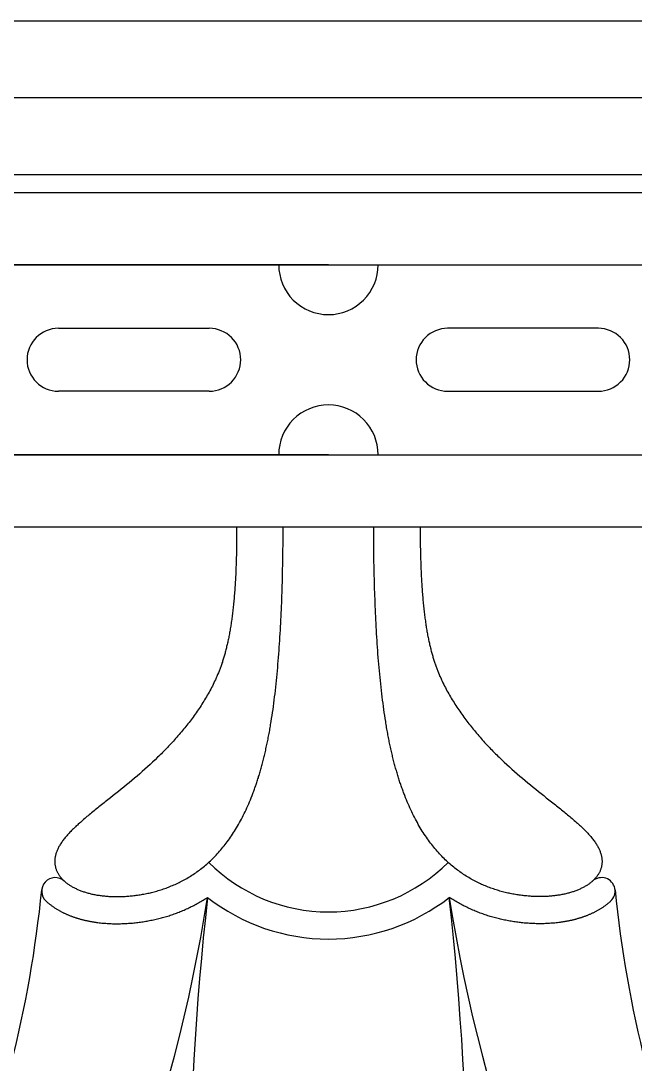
# Model space of a CAD drawing. Extents: x -111 to 2985, y -118 to 122.
# Drawn here: x 80.27 to 88.56, y 107.48 to 121.56 of the extents above; entities that cross this region are included whole.
import ezdxf

# ---------------------------------------------------------------- set-up
doc = ezdxf.new("R2010")
doc.units = 0
doc.layers.add('LAYER_03', color=5, linetype='CONTINUOUS')

msp = doc.modelspace()

# ---------------------------------------------------------------- linework, layer by layer
at = {"layer": 'LAYER_03'}
for points in [[(73.914, 121.562), (115.933, 121.562)], [(73.914, 120.525), (115.933, 120.525)], [(73.914, 119.488), (115.933, 119.488)], [(73.914, 119.244), (115.933, 119.244)], [(84.419, 118.268), (73.914, 118.268)], [(73.914, 118.268), (84.419, 118.268)], [(84.419, 118.268), (94.924, 118.268)], [(80.775, 117.411), (82.81, 117.411)], [(88.063, 117.411), (86.027, 117.411)], [(82.81, 116.562), (80.775, 116.562)], [(86.027, 116.562), (88.063, 116.562)], [(84.419, 115.705), (73.914, 115.705)], [(73.914, 115.705), (84.419, 115.705)], [(84.419, 115.705), (94.924, 115.705)], [(73.914, 114.729), (115.933, 114.729)], [(83.18, 114.729), (83.18, 114.698), (83.18, 114.667), (83.18, 114.636), (83.18, 114.606), (83.18, 114.576), (83.18, 114.546), (83.179, 114.517), (83.179, 114.488), (83.178, 114.459), (83.178, 114.43), (83.177, 114.402), (83.177, 114.374), (83.176, 114.346), (83.175, 114.318), (83.175, 114.291), (83.174, 114.264), (83.173, 114.238), (83.172, 114.211), (83.171, 114.185), (83.17, 114.159), (83.169, 114.134), (83.168, 114.109), (83.167, 114.083), (83.165, 114.059), (83.164, 114.034), (83.163, 114.01), (83.161, 113.986), (83.16, 113.962), (83.158, 113.938), (83.157, 113.915), (83.155, 113.892), (83.154, 113.869), (83.152, 113.847), (83.15, 113.824), (83.148, 113.802), (83.147, 113.78), (83.145, 113.759), (83.143, 113.737), (83.141, 113.716), (83.139, 113.695), (83.137, 113.674), (83.135, 113.654), (83.132, 113.633), (83.13, 113.613), (83.128, 113.593), (83.126, 113.574), (83.123, 113.554), (83.121, 113.535), (83.118, 113.516), (83.116, 113.497), (83.113, 113.478), (83.111, 113.46), (83.108, 113.441), (83.105, 113.423), (83.103, 113.405), (83.1, 113.388), (83.097, 113.37), (83.094, 113.353), (83.091, 113.336), (83.088, 113.319), (83.085, 113.302), (83.082, 113.285), (83.079, 113.269), (83.076, 113.252), (83.073, 113.236), (83.069, 113.22), (83.066, 113.204), (83.063, 113.189), (83.059, 113.173), (83.056, 113.158), (83.052, 113.143), (83.049, 113.127), (83.045, 113.113), (83.042, 113.098), (83.038, 113.083), (83.034, 113.069), (83.031, 113.054), (83.027, 113.04), (83.023, 113.026), (83.019, 113.012), (83.015, 112.998), (83.011, 112.985), (83.007, 112.971), (83.003, 112.958), (82.999, 112.944), (82.995, 112.931), (82.991, 112.918), (82.987, 112.905), (82.982, 112.892), (82.978, 112.88), (82.974, 112.867), (82.969, 112.855), (82.965, 112.842), (82.96, 112.83), (82.956, 112.818), (82.951, 112.806), (82.947, 112.794), (82.942, 112.782), (82.933, 112.758), (82.923, 112.735), (82.913, 112.712), (82.903, 112.69), (82.893, 112.667), (82.883, 112.645), (82.873, 112.623), (82.862, 112.602), (82.852, 112.581), (82.841, 112.56), (82.83, 112.539), (82.818, 112.518), (82.807, 112.497), (82.796, 112.477), (82.784, 112.457), (82.772, 112.437), (82.76, 112.416), (82.748, 112.396), (82.736, 112.376), (82.724, 112.357), (82.711, 112.337), (82.699, 112.317), (82.686, 112.298), (82.673, 112.278), (82.66, 112.259), (82.647, 112.24), (82.633, 112.22), (82.62, 112.201), (82.606, 112.182), (82.593, 112.163), (82.579, 112.145), (82.565, 112.126), (82.551, 112.107), (82.537, 112.089), (82.522, 112.07), (82.508, 112.052), (82.493, 112.034), (82.479, 112.015), (82.464, 111.997), (82.449, 111.979), (82.434, 111.961), (82.419, 111.943), (82.404, 111.926), (82.388, 111.908), (82.373, 111.89), (82.357, 111.873), (82.342, 111.855), (82.326, 111.838), (82.31, 111.821), (82.294, 111.803), (82.278, 111.786), (82.262, 111.769), (82.246, 111.752), (82.23, 111.735), (82.214, 111.719), (82.197, 111.702), (82.181, 111.685), (82.164, 111.668), (82.147, 111.652), (82.131, 111.635), (82.114, 111.619), (82.08, 111.587), (82.046, 111.554), (82.011, 111.522), (81.977, 111.491), (81.942, 111.459), (81.907, 111.428), (81.872, 111.397), (81.836, 111.366), (81.8, 111.336), (81.764, 111.306), (81.728, 111.276), (81.692, 111.246), (81.656, 111.217), (81.62, 111.188), (81.584, 111.159), (81.548, 111.13), (81.513, 111.102), (81.477, 111.073), (81.442, 111.045), (81.424, 111.032), (81.407, 111.018), (81.39, 111.004), (81.372, 110.99), (81.355, 110.977), (81.338, 110.963), (81.321, 110.95), (81.305, 110.936), (81.288, 110.923), (81.271, 110.909), (81.255, 110.896), (81.239, 110.883), (81.223, 110.87), (81.207, 110.857), (81.191, 110.844), (81.175, 110.831), (81.16, 110.818), (81.145, 110.805), (81.13, 110.792), (81.115, 110.779), (81.1, 110.767), (81.086, 110.754), (81.071, 110.741), (81.057, 110.729), (81.043, 110.716), (81.03, 110.704), (81.016, 110.692), (81.003, 110.679), (80.99, 110.667), (80.978, 110.655), (80.966, 110.643), (80.953, 110.631), (80.942, 110.619), (80.93, 110.607), (80.919, 110.595), (80.908, 110.583), (80.897, 110.572), (80.887, 110.56), (80.877, 110.548), (80.867, 110.537), (80.858, 110.525), (80.848, 110.514), (80.84, 110.502), (80.831, 110.491), (80.823, 110.48), (80.815, 110.468), (80.808, 110.457), (80.801, 110.446), (80.794, 110.435), (80.788, 110.424), (80.782, 110.413), (80.776, 110.402), (80.771, 110.391), (80.765, 110.381), (80.761, 110.37), (80.756, 110.359), (80.752, 110.349), (80.748, 110.338), (80.745, 110.328), (80.741, 110.318), (80.739, 110.307), (80.736, 110.297), (80.734, 110.287), (80.732, 110.277), (80.73, 110.267), (80.728, 110.257), (80.727, 110.247), (80.726, 110.237), (80.726, 110.228), (80.725, 110.218), (80.725, 110.208), (80.726, 110.199), (80.726, 110.19), (80.727, 110.18), (80.728, 110.171), (80.729, 110.162), (80.731, 110.153), (80.733, 110.144), (80.735, 110.135), (80.737, 110.126), (80.74, 110.117), (80.743, 110.108), (80.746, 110.1), (80.749, 110.091), (80.753, 110.083), (80.757, 110.074), (80.761, 110.066), (80.765, 110.058), (80.769, 110.05), (80.774, 110.042), (80.779, 110.034), (80.784, 110.026), (80.79, 110.018), (80.796, 110.011), (80.801, 110.003), (80.808, 109.996), (80.814, 109.988), (80.82, 109.981), (80.827, 109.974), (80.834, 109.967), (80.841, 109.96), (80.849, 109.953), (80.856, 109.946), (80.864, 109.939), (80.872, 109.933), (80.88, 109.926), (80.888, 109.92), (80.897, 109.913), (80.905, 109.907), (80.914, 109.901), (80.923, 109.895), (80.932, 109.889), (80.942, 109.883), (80.951, 109.878), (80.961, 109.872), (80.971, 109.866), (80.981, 109.861), (80.991, 109.856), (81.001, 109.851), (81.012, 109.846), (81.023, 109.841), (81.033, 109.836), (81.044, 109.831), (81.056, 109.826), (81.067, 109.822), (81.078, 109.817), (81.09, 109.813), (81.102, 109.809), (81.114, 109.805), (81.126, 109.801), (81.138, 109.797), (81.15, 109.793), (81.163, 109.79), (81.176, 109.786), (81.188, 109.783), (81.201, 109.78), (81.214, 109.776), (81.227, 109.773), (81.241, 109.771), (81.254, 109.768), (81.268, 109.765), (81.281, 109.763), (81.295, 109.76), (81.309, 109.758), (81.323, 109.756), (81.337, 109.754), (81.352, 109.752), (81.366, 109.75), (81.381, 109.748), (81.395, 109.747), (81.41, 109.745), (81.425, 109.744), (81.44, 109.743), (81.455, 109.742), (81.47, 109.741), (81.485, 109.74), (81.501, 109.74), (81.516, 109.739), (81.532, 109.739), (81.547, 109.739), (81.563, 109.739), (81.579, 109.739), (81.595, 109.739), (81.611, 109.739), (81.627, 109.74), (81.643, 109.74), (81.659, 109.741), (81.676, 109.742), (81.692, 109.743), (81.708, 109.744), (81.725, 109.746), (81.742, 109.747), (81.758, 109.749), (81.775, 109.75), (81.792, 109.752), (81.809, 109.754), (81.826, 109.756), (81.843, 109.759), (81.86, 109.761), (81.877, 109.764), (81.894, 109.767), (81.911, 109.77), (81.929, 109.773), (81.946, 109.776), (81.963, 109.78), (81.981, 109.783), (81.998, 109.787), (82.016, 109.791), (82.033, 109.796), (82.051, 109.8), (82.068, 109.804), (82.086, 109.809), (82.103, 109.814), (82.121, 109.819), (82.139, 109.825), (82.156, 109.83), (82.174, 109.836), (82.192, 109.842), (82.209, 109.848), (82.227, 109.854), (82.245, 109.861), (82.262, 109.867), (82.28, 109.874), (82.297, 109.882), (82.315, 109.889), (82.333, 109.897), (82.35, 109.904), (82.368, 109.912), (82.385, 109.921), (82.403, 109.929), (82.42, 109.938), (82.438, 109.947), (82.455, 109.956), (82.473, 109.965), (82.49, 109.975), (82.507, 109.985), (82.525, 109.995), (82.542, 110.005), (82.559, 110.016), (82.576, 110.027), (82.593, 110.038), (82.61, 110.049), (82.627, 110.061), (82.644, 110.073), (82.661, 110.085), (82.678, 110.097), (82.694, 110.11), (82.711, 110.123), (82.728, 110.136), (82.744, 110.15), (82.76, 110.163), (82.777, 110.177), (82.793, 110.192), (82.809, 110.206), (82.825, 110.221), (82.841, 110.236), (82.857, 110.252), (82.873, 110.268), (82.888, 110.284), (82.904, 110.3), (82.919, 110.316), (82.935, 110.333), (82.95, 110.351), (82.965, 110.368), (82.98, 110.386), (82.995, 110.404), (83.01, 110.422), (83.025, 110.441), (83.039, 110.46), (83.054, 110.48), (83.068, 110.499), (83.083, 110.519), (83.097, 110.54), (83.111, 110.56), (83.125, 110.581), (83.139, 110.603), (83.152, 110.624), (83.166, 110.646), (83.179, 110.669), (83.193, 110.691), (83.206, 110.714), (83.219, 110.738), (83.232, 110.761), (83.245, 110.786), (83.257, 110.81), (83.27, 110.835), (83.282, 110.86), (83.295, 110.885), (83.307, 110.911), (83.319, 110.937), (83.331, 110.964), (83.343, 110.991), (83.354, 111.018), (83.366, 111.046), (83.377, 111.074), (83.388, 111.102), (83.394, 111.117), (83.399, 111.131), (83.405, 111.146), (83.41, 111.16), (83.416, 111.175), (83.421, 111.19), (83.426, 111.205), (83.432, 111.22), (83.437, 111.235), (83.442, 111.25), (83.447, 111.265), (83.452, 111.281), (83.457, 111.296), (83.462, 111.312), (83.468, 111.328), (83.473, 111.344), (83.477, 111.359), (83.482, 111.375), (83.487, 111.392), (83.492, 111.408), (83.497, 111.424), (83.502, 111.441), (83.506, 111.457), (83.511, 111.474), (83.516, 111.49), (83.52, 111.507), (83.525, 111.524), (83.529, 111.541), (83.534, 111.558), (83.538, 111.576), (83.543, 111.593), (83.547, 111.61), (83.551, 111.628), (83.556, 111.645), (83.56, 111.663), (83.564, 111.681), (83.568, 111.699), (83.572, 111.717), (83.576, 111.735), (83.58, 111.754), (83.584, 111.772), (83.588, 111.79), (83.592, 111.809), (83.596, 111.828), (83.6, 111.847), (83.604, 111.866), (83.607, 111.885), (83.611, 111.904), (83.615, 111.923), (83.618, 111.942), (83.622, 111.962), (83.626, 111.981), (83.629, 112.001), (83.632, 112.021), (83.636, 112.041), (83.639, 112.061), (83.643, 112.081), (83.646, 112.101), (83.652, 112.141), (83.658, 112.182), (83.665, 112.224), (83.671, 112.265), (83.676, 112.307), (83.682, 112.35), (83.687, 112.392), (83.693, 112.435), (83.698, 112.478), (83.703, 112.522), (83.708, 112.565), (83.713, 112.609), (83.717, 112.654), (83.722, 112.698), (83.726, 112.743), (83.73, 112.787), (83.734, 112.832), (83.738, 112.877), (83.742, 112.923), (83.746, 112.968), (83.749, 113.014), (83.753, 113.06), (83.756, 113.105), (83.759, 113.151), (83.762, 113.197), (83.765, 113.243), (83.768, 113.29), (83.77, 113.336), (83.773, 113.382), (83.776, 113.428), (83.778, 113.475), (83.78, 113.521), (83.782, 113.567), (83.784, 113.613), (83.786, 113.66), (83.788, 113.706), (83.79, 113.752), (83.792, 113.798), (83.793, 113.844), (83.795, 113.89), (83.796, 113.936), (83.797, 113.982), (83.798, 114.027), (83.799, 114.073), (83.801, 114.118), (83.801, 114.163), (83.802, 114.208), (83.803, 114.253), (83.804, 114.297), (83.804, 114.342), (83.805, 114.386), (83.805, 114.43), (83.806, 114.473), (83.806, 114.517), (83.806, 114.56), (83.807, 114.603), (83.807, 114.645), (83.807, 114.687), (83.807, 114.729)], [(85.657, 114.729), (85.657, 114.698), (85.657, 114.667), (85.657, 114.636), (85.657, 114.606), (85.658, 114.576), (85.658, 114.546), (85.658, 114.517), (85.659, 114.488), (85.659, 114.459), (85.66, 114.43), (85.66, 114.402), (85.661, 114.374), (85.662, 114.346), (85.662, 114.318), (85.663, 114.291), (85.664, 114.264), (85.665, 114.238), (85.666, 114.211), (85.667, 114.185), (85.668, 114.159), (85.669, 114.134), (85.67, 114.109), (85.671, 114.083), (85.672, 114.059), (85.674, 114.034), (85.675, 114.01), (85.676, 113.986), (85.678, 113.962), (85.679, 113.938), (85.681, 113.915), (85.682, 113.892), (85.684, 113.869), (85.686, 113.847), (85.687, 113.824), (85.689, 113.802), (85.691, 113.78), (85.693, 113.759), (85.695, 113.737), (85.697, 113.716), (85.699, 113.695), (85.701, 113.674), (85.703, 113.654), (85.705, 113.633), (85.707, 113.613), (85.71, 113.593), (85.712, 113.574), (85.714, 113.554), (85.717, 113.535), (85.719, 113.516), (85.722, 113.497), (85.724, 113.478), (85.727, 113.46), (85.729, 113.441), (85.732, 113.423), (85.735, 113.405), (85.738, 113.388), (85.74, 113.37), (85.743, 113.353), (85.746, 113.336), (85.749, 113.319), (85.752, 113.302), (85.755, 113.285), (85.758, 113.269), (85.762, 113.252), (85.765, 113.236), (85.768, 113.22), (85.771, 113.204), (85.775, 113.189), (85.778, 113.173), (85.782, 113.158), (85.785, 113.143), (85.789, 113.127), (85.792, 113.113), (85.796, 113.098), (85.799, 113.083), (85.803, 113.069), (85.807, 113.054), (85.811, 113.04), (85.814, 113.026), (85.818, 113.012), (85.822, 112.998), (85.826, 112.985), (85.83, 112.971), (85.834, 112.958), (85.838, 112.944), (85.843, 112.931), (85.847, 112.918), (85.851, 112.905), (85.855, 112.892), (85.859, 112.88), (85.864, 112.867), (85.868, 112.855), (85.873, 112.842), (85.877, 112.83), (85.882, 112.818), (85.886, 112.806), (85.891, 112.794), (85.895, 112.782), (85.905, 112.758), (85.914, 112.735), (85.924, 112.712), (85.934, 112.69), (85.944, 112.667), (85.954, 112.645), (85.965, 112.623), (85.975, 112.602), (85.986, 112.581), (85.997, 112.56), (86.008, 112.539), (86.019, 112.518), (86.03, 112.497), (86.042, 112.477), (86.053, 112.457), (86.065, 112.437), (86.077, 112.416), (86.089, 112.396), (86.101, 112.376), (86.114, 112.357), (86.126, 112.337), (86.139, 112.317), (86.152, 112.298), (86.165, 112.278), (86.178, 112.259), (86.191, 112.24), (86.204, 112.22), (86.218, 112.201), (86.231, 112.182), (86.245, 112.163), (86.259, 112.145), (86.273, 112.126), (86.287, 112.107), (86.301, 112.089), (86.315, 112.07), (86.33, 112.052), (86.344, 112.034), (86.359, 112.015), (86.374, 111.997), (86.389, 111.979), (86.404, 111.961), (86.419, 111.943), (86.434, 111.926), (86.449, 111.908), (86.465, 111.89), (86.48, 111.873), (86.496, 111.855), (86.511, 111.838), (86.527, 111.821), (86.543, 111.803), (86.559, 111.786), (86.575, 111.769), (86.591, 111.752), (86.608, 111.735), (86.624, 111.719), (86.64, 111.702), (86.657, 111.685), (86.673, 111.668), (86.69, 111.652), (86.707, 111.635), (86.724, 111.619), (86.758, 111.587), (86.792, 111.554), (86.826, 111.522), (86.861, 111.491), (86.896, 111.459), (86.931, 111.428), (86.966, 111.397), (87.002, 111.366), (87.037, 111.336), (87.073, 111.306), (87.109, 111.276), (87.145, 111.246), (87.181, 111.217), (87.217, 111.188), (87.253, 111.159), (87.289, 111.13), (87.325, 111.102), (87.36, 111.073), (87.396, 111.045), (87.413, 111.032), (87.431, 111.018), (87.448, 111.004), (87.465, 110.99), (87.482, 110.977), (87.499, 110.963), (87.516, 110.95), (87.533, 110.936), (87.55, 110.923), (87.566, 110.909), (87.583, 110.896), (87.599, 110.883), (87.615, 110.87), (87.631, 110.857), (87.647, 110.844), (87.662, 110.831), (87.678, 110.818), (87.693, 110.805), (87.708, 110.792), (87.723, 110.779), (87.738, 110.767), (87.752, 110.754), (87.766, 110.741), (87.78, 110.729), (87.794, 110.716), (87.808, 110.704), (87.821, 110.692), (87.834, 110.679), (87.847, 110.667), (87.86, 110.655), (87.872, 110.643), (87.884, 110.631), (87.896, 110.619), (87.907, 110.607), (87.919, 110.595), (87.93, 110.583), (87.94, 110.572), (87.951, 110.56), (87.961, 110.548), (87.971, 110.537), (87.98, 110.525), (87.989, 110.514), (87.998, 110.502), (88.006, 110.491), (88.014, 110.48), (88.022, 110.468), (88.029, 110.457), (88.037, 110.446), (88.043, 110.435), (88.05, 110.424), (88.056, 110.413), (88.062, 110.402), (88.067, 110.391), (88.072, 110.381), (88.077, 110.37), (88.081, 110.359), (88.085, 110.349), (88.089, 110.338), (88.093, 110.328), (88.096, 110.318), (88.099, 110.307), (88.102, 110.297), (88.104, 110.287), (88.106, 110.277), (88.108, 110.267), (88.109, 110.257), (88.11, 110.247), (88.111, 110.237), (88.112, 110.228), (88.112, 110.218), (88.112, 110.208), (88.112, 110.199), (88.111, 110.19), (88.111, 110.18), (88.11, 110.171), (88.108, 110.162), (88.107, 110.153), (88.105, 110.144), (88.103, 110.135), (88.1, 110.126), (88.098, 110.117), (88.095, 110.108), (88.092, 110.1), (88.088, 110.091), (88.085, 110.083), (88.081, 110.074), (88.077, 110.066), (88.073, 110.058), (88.068, 110.05), (88.063, 110.042), (88.058, 110.034), (88.053, 110.026), (88.048, 110.018), (88.042, 110.011), (88.036, 110.003), (88.03, 109.996), (88.024, 109.988), (88.017, 109.981), (88.01, 109.974), (88.003, 109.967), (87.996, 109.96), (87.989, 109.953), (87.981, 109.946), (87.974, 109.939), (87.966, 109.933), (87.958, 109.926), (87.949, 109.92), (87.941, 109.913), (87.932, 109.907), (87.924, 109.901), (87.914, 109.895), (87.905, 109.889), (87.896, 109.883), (87.886, 109.878), (87.877, 109.872), (87.867, 109.866), (87.857, 109.861), (87.847, 109.856), (87.836, 109.851), (87.826, 109.846), (87.815, 109.841), (87.804, 109.836), (87.793, 109.831), (87.782, 109.826), (87.771, 109.822), (87.759, 109.817), (87.747, 109.813), (87.736, 109.809), (87.724, 109.805), (87.712, 109.801), (87.699, 109.797), (87.687, 109.793), (87.675, 109.79), (87.662, 109.786), (87.649, 109.783), (87.636, 109.78), (87.623, 109.776), (87.61, 109.773), (87.597, 109.771), (87.583, 109.768), (87.57, 109.765), (87.556, 109.763), (87.542, 109.76), (87.528, 109.758), (87.514, 109.756), (87.5, 109.754), (87.486, 109.752), (87.471, 109.75), (87.457, 109.748), (87.442, 109.747), (87.428, 109.745), (87.413, 109.744), (87.398, 109.743), (87.383, 109.742), (87.368, 109.741), (87.352, 109.74), (87.337, 109.74), (87.322, 109.739), (87.306, 109.739), (87.29, 109.739), (87.275, 109.739), (87.259, 109.739), (87.243, 109.739), (87.227, 109.739), (87.211, 109.74), (87.195, 109.74), (87.178, 109.741), (87.162, 109.742), (87.146, 109.743), (87.129, 109.744), (87.113, 109.746), (87.096, 109.747), (87.079, 109.749), (87.062, 109.75), (87.046, 109.752), (87.029, 109.754), (87.012, 109.756), (86.995, 109.759), (86.978, 109.761), (86.96, 109.764), (86.943, 109.767), (86.926, 109.77), (86.909, 109.773), (86.891, 109.776), (86.874, 109.78), (86.857, 109.783), (86.839, 109.787), (86.822, 109.791), (86.804, 109.796), (86.787, 109.8), (86.769, 109.804), (86.752, 109.809), (86.734, 109.814), (86.716, 109.819), (86.699, 109.825), (86.681, 109.83), (86.664, 109.836), (86.646, 109.842), (86.628, 109.848), (86.611, 109.854), (86.593, 109.861), (86.575, 109.867), (86.558, 109.874), (86.54, 109.882), (86.522, 109.889), (86.505, 109.897), (86.487, 109.904), (86.47, 109.912), (86.452, 109.921), (86.435, 109.929), (86.417, 109.938), (86.4, 109.947), (86.382, 109.956), (86.365, 109.965), (86.347, 109.975), (86.33, 109.985), (86.313, 109.995), (86.296, 110.005), (86.278, 110.016), (86.261, 110.027), (86.244, 110.038), (86.227, 110.049), (86.21, 110.061), (86.193, 110.073), (86.177, 110.085), (86.16, 110.097), (86.143, 110.11), (86.126, 110.123), (86.11, 110.136), (86.093, 110.15), (86.077, 110.163), (86.061, 110.177), (86.045, 110.192), (86.028, 110.206), (86.012, 110.221), (85.996, 110.236), (85.981, 110.252), (85.965, 110.268), (85.949, 110.284), (85.934, 110.3), (85.918, 110.316), (85.903, 110.333), (85.887, 110.351), (85.872, 110.368), (85.857, 110.386), (85.842, 110.404), (85.827, 110.422), (85.813, 110.441), (85.798, 110.46), (85.784, 110.48), (85.769, 110.499), (85.755, 110.519), (85.741, 110.54), (85.727, 110.56), (85.713, 110.581), (85.699, 110.603), (85.685, 110.624), (85.672, 110.646), (85.658, 110.669), (85.645, 110.691), (85.632, 110.714), (85.619, 110.738), (85.606, 110.761), (85.593, 110.786), (85.58, 110.81), (85.568, 110.835), (85.555, 110.86), (85.543, 110.885), (85.531, 110.911), (85.519, 110.937), (85.507, 110.964), (85.495, 110.991), (85.483, 111.018), (85.472, 111.046), (85.461, 111.074), (85.449, 111.102), (85.444, 111.117), (85.438, 111.131), (85.433, 111.146), (85.427, 111.16), (85.422, 111.175), (85.417, 111.19), (85.411, 111.205), (85.406, 111.22), (85.401, 111.235), (85.396, 111.25), (85.39, 111.265), (85.385, 111.281), (85.38, 111.296), (85.375, 111.312), (85.37, 111.328), (85.365, 111.344), (85.36, 111.359), (85.355, 111.375), (85.35, 111.392), (85.345, 111.408), (85.341, 111.424), (85.336, 111.441), (85.331, 111.457), (85.326, 111.474), (85.322, 111.49), (85.317, 111.507), (85.313, 111.524), (85.308, 111.541), (85.304, 111.558), (85.299, 111.576), (85.295, 111.593), (85.29, 111.61), (85.286, 111.628), (85.282, 111.645), (85.278, 111.663), (85.273, 111.681), (85.269, 111.699), (85.265, 111.717), (85.261, 111.735), (85.257, 111.754), (85.253, 111.772), (85.249, 111.79), (85.245, 111.809), (85.241, 111.828), (85.238, 111.847), (85.234, 111.866), (85.23, 111.885), (85.226, 111.904), (85.223, 111.923), (85.219, 111.942), (85.216, 111.962), (85.212, 111.981), (85.209, 112.001), (85.205, 112.021), (85.202, 112.041), (85.198, 112.061), (85.195, 112.081), (85.192, 112.101), (85.185, 112.141), (85.179, 112.182), (85.173, 112.224), (85.167, 112.265), (85.161, 112.307), (85.156, 112.35), (85.15, 112.392), (85.145, 112.435), (85.14, 112.478), (85.135, 112.522), (85.13, 112.565), (85.125, 112.609), (85.12, 112.654), (85.116, 112.698), (85.112, 112.743), (85.107, 112.787), (85.103, 112.832), (85.099, 112.877), (85.096, 112.923), (85.092, 112.968), (85.088, 113.014), (85.085, 113.06), (85.082, 113.105), (85.079, 113.151), (85.075, 113.197), (85.073, 113.243), (85.07, 113.29), (85.067, 113.336), (85.064, 113.382), (85.062, 113.428), (85.06, 113.475), (85.057, 113.521), (85.055, 113.567), (85.053, 113.613), (85.051, 113.66), (85.049, 113.706), (85.048, 113.752), (85.046, 113.798), (85.044, 113.844), (85.043, 113.89), (85.042, 113.936), (85.04, 113.982), (85.039, 114.027), (85.038, 114.073), (85.037, 114.118), (85.036, 114.163), (85.035, 114.208), (85.034, 114.253), (85.034, 114.297), (85.033, 114.342), (85.033, 114.386), (85.032, 114.43), (85.032, 114.473), (85.031, 114.517), (85.031, 114.56), (85.031, 114.603), (85.031, 114.645), (85.031, 114.687), (85.031, 114.729)], [(88.228, 109.676), (88.221, 109.669), (88.213, 109.663), (88.206, 109.656), (88.198, 109.65), (88.191, 109.644), (88.183, 109.638), (88.175, 109.632), (88.168, 109.626), (88.16, 109.62), (88.153, 109.615), (88.145, 109.609), (88.137, 109.604), (88.13, 109.599), (88.122, 109.593), (88.114, 109.588), (88.107, 109.583), (88.099, 109.578), (88.091, 109.573), (88.083, 109.569), (88.076, 109.564), (88.068, 109.559), (88.06, 109.555), (88.052, 109.55), (88.044, 109.546), (88.036, 109.542), (88.028, 109.537), (88.02, 109.533), (88.012, 109.529), (88.004, 109.525), (87.996, 109.521), (87.988, 109.517), (87.98, 109.513), (87.972, 109.509), (87.964, 109.506), (87.955, 109.502), (87.947, 109.498), (87.939, 109.495), (87.931, 109.491), (87.922, 109.488), (87.914, 109.485), (87.906, 109.481), (87.897, 109.478), (87.889, 109.475), (87.88, 109.472), (87.872, 109.469), (87.863, 109.465), (87.855, 109.463), (87.846, 109.46), (87.838, 109.457), (87.829, 109.454), (87.821, 109.451), (87.812, 109.448), (87.804, 109.446), (87.795, 109.443), (87.786, 109.441), (87.778, 109.438), (87.769, 109.436), (87.76, 109.433), (87.752, 109.431), (87.743, 109.429), (87.734, 109.427), (87.725, 109.424), (87.717, 109.422), (87.708, 109.42), (87.699, 109.418), (87.69, 109.416), (87.681, 109.414), (87.673, 109.412), (87.664, 109.411), (87.655, 109.409), (87.646, 109.407), (87.637, 109.405), (87.628, 109.404), (87.62, 109.402), (87.611, 109.401), (87.602, 109.399), (87.593, 109.398), (87.584, 109.396), (87.575, 109.395), (87.566, 109.393), (87.557, 109.392), (87.548, 109.391), (87.531, 109.389), (87.513, 109.386), (87.495, 109.384), (87.477, 109.382), (87.459, 109.381), (87.441, 109.379), (87.423, 109.378), (87.405, 109.377), (87.387, 109.376), (87.369, 109.375), (87.351, 109.374), (87.333, 109.373), (87.315, 109.373), (87.297, 109.373), (87.279, 109.373), (87.261, 109.373), (87.243, 109.373), (87.225, 109.373), (87.207, 109.374), (87.189, 109.374), (87.171, 109.375), (87.153, 109.376), (87.135, 109.377), (87.117, 109.378), (87.099, 109.379), (87.081, 109.381), (87.063, 109.382), (87.045, 109.384), (87.027, 109.386), (87.01, 109.388), (86.992, 109.39), (86.974, 109.392), (86.956, 109.395), (86.938, 109.397), (86.92, 109.4), (86.902, 109.403), (86.885, 109.406), (86.867, 109.409), (86.849, 109.412), (86.831, 109.415), (86.814, 109.419), (86.796, 109.422), (86.779, 109.426), (86.761, 109.43), (86.743, 109.434), (86.726, 109.438), (86.708, 109.442), (86.691, 109.447), (86.673, 109.451), (86.656, 109.456), (86.639, 109.461), (86.621, 109.466), (86.604, 109.471), (86.587, 109.476), (86.57, 109.481), (86.553, 109.487), (86.536, 109.493), (86.519, 109.498), (86.502, 109.504), (86.485, 109.511), (86.468, 109.517), (86.451, 109.523), (86.434, 109.53), (86.417, 109.536), (86.401, 109.543), (86.384, 109.55), (86.367, 109.557), (86.351, 109.564), (86.334, 109.572), (86.318, 109.579), (86.302, 109.587), (86.286, 109.595), (86.269, 109.603), (86.253, 109.611), (86.237, 109.619), (86.221, 109.627), (86.205, 109.636), (86.189, 109.644), (86.174, 109.653), (86.158, 109.662), (86.142, 109.671), (86.127, 109.68), (86.111, 109.689), (86.096, 109.699), (86.081, 109.708), (86.066, 109.718), (86.05, 109.727)]]:
    msp.add_lwpolyline(points, dxfattribs=at)
for points in [[(83.748, 118.268, 0.414214), (84.419, 117.596)], [(84.419, 117.596, 0.414214), (85.09, 118.268)], [(80.775, 117.411, 1), (80.775, 116.562)], [(82.81, 116.562, 0.414214), (83.235, 116.986, 0.414214), (82.81, 117.411)], [(86.027, 117.411, 0.414214), (85.603, 116.986, 0.414214), (86.027, 116.562)], [(88.063, 116.562, 0.414214), (88.487, 116.986, 0.414214), (88.063, 117.411)], [(84.419, 116.376, 0.414214), (83.748, 115.705)], [(85.09, 115.705, 0.414214), (84.419, 116.376)], [(82.803, 110.201, 0.198977), (84.419, 109.532)], [(84.419, 109.532, 0.198977), (86.034, 110.201)], [(80.854, 109.948, 1), (80.609, 109.676), (80.617, 109.669), (80.624, 109.663), (80.632, 109.656), (80.639, 109.65), (80.647, 109.644), (80.655, 109.638), (80.662, 109.632), (80.67, 109.626), (80.677, 109.62), (80.685, 109.615), (80.693, 109.609), (80.7, 109.604), (80.708, 109.599), (80.716, 109.593), (80.723, 109.588), (80.731, 109.583), (80.739, 109.578), (80.746, 109.573), (80.754, 109.569), (80.762, 109.564), (80.77, 109.559), (80.778, 109.555), (80.785, 109.55), (80.793, 109.546), (80.801, 109.542), (80.809, 109.537), (80.817, 109.533), (80.825, 109.529), (80.833, 109.525), (80.841, 109.521), (80.849, 109.517), (80.857, 109.513), (80.866, 109.509), (80.874, 109.506), (80.882, 109.502), (80.89, 109.498), (80.899, 109.495), (80.907, 109.491), (80.915, 109.488), (80.924, 109.485), (80.932, 109.481), (80.94, 109.478), (80.949, 109.475), (80.957, 109.472), (80.966, 109.469), (80.974, 109.465), (80.983, 109.463), (80.991, 109.46), (81, 109.457), (81.008, 109.454), (81.017, 109.451), (81.025, 109.448), (81.034, 109.446), (81.043, 109.443), (81.051, 109.441), (81.06, 109.438), (81.069, 109.436), (81.077, 109.433), (81.086, 109.431), (81.095, 109.429), (81.103, 109.427), (81.112, 109.424), (81.121, 109.422), (81.13, 109.42), (81.138, 109.418), (81.147, 109.416), (81.156, 109.414), (81.165, 109.412), (81.174, 109.411), (81.183, 109.409), (81.191, 109.407), (81.2, 109.405), (81.209, 109.404), (81.218, 109.402), (81.227, 109.401), (81.236, 109.399), (81.245, 109.398), (81.253, 109.396), (81.262, 109.395), (81.271, 109.393), (81.28, 109.392), (81.289, 109.391), (81.307, 109.389), (81.325, 109.386), (81.343, 109.384), (81.361, 109.382), (81.379, 109.381), (81.396, 109.379), (81.414, 109.378), (81.432, 109.377), (81.45, 109.376), (81.468, 109.375), (81.486, 109.374), (81.504, 109.373), (81.522, 109.373), (81.54, 109.373), (81.558, 109.373), (81.576, 109.373), (81.594, 109.373), (81.612, 109.373), (81.63, 109.374), (81.648, 109.374), (81.666, 109.375), (81.684, 109.376), (81.702, 109.377), (81.72, 109.378), (81.738, 109.379), (81.756, 109.381), (81.774, 109.382), (81.792, 109.384), (81.81, 109.386), (81.828, 109.388), (81.846, 109.39), (81.864, 109.392), (81.882, 109.395), (81.899, 109.397), (81.917, 109.4), (81.935, 109.403), (81.953, 109.406), (81.971, 109.409), (81.988, 109.412), (82.006, 109.415), (82.024, 109.419), (82.041, 109.422), (82.059, 109.426), (82.077, 109.43), (82.094, 109.434), (82.112, 109.438), (82.129, 109.442), (82.147, 109.447), (82.164, 109.451), (82.181, 109.456), (82.199, 109.461), (82.216, 109.466), (82.233, 109.471), (82.251, 109.476), (82.268, 109.481), (82.285, 109.487), (82.302, 109.493), (82.319, 109.498), (82.336, 109.504), (82.353, 109.511), (82.37, 109.517), (82.387, 109.523), (82.403, 109.53), (82.42, 109.536), (82.437, 109.543), (82.454, 109.55), (82.47, 109.557), (82.487, 109.564), (82.503, 109.572), (82.519, 109.579), (82.536, 109.587), (82.552, 109.595), (82.568, 109.603), (82.584, 109.611), (82.6, 109.619), (82.616, 109.627), (82.632, 109.636), (82.648, 109.644), (82.664, 109.653), (82.68, 109.662), (82.695, 109.671), (82.711, 109.68), (82.726, 109.689), (82.741, 109.699), (82.757, 109.708), (82.772, 109.718), (82.787, 109.727, 0.102217), (84.419, 92.392)], [(88.228, 109.676, 1), (87.984, 109.948)], [(73.914, 95.342, 0.20129), (82.787, 109.727)], [(80.137, 107.477, 0.037471), (80.549, 109.83)], [(82.787, 109.727, 0.167355), (84.419, 109.166)], [(84.419, 92.392, 0.102217), (86.05, 109.727)], [(84.419, 109.166, 0.167355), (86.05, 109.727)], [(86.05, 109.727, 0.20129), (94.924, 95.342)], [(88.288, 109.83, 0.037471), (88.701, 107.477)]]:
    msp.add_lwpolyline(points, format="xyb", dxfattribs=at)

doc.saveas('drawing.dxf')
